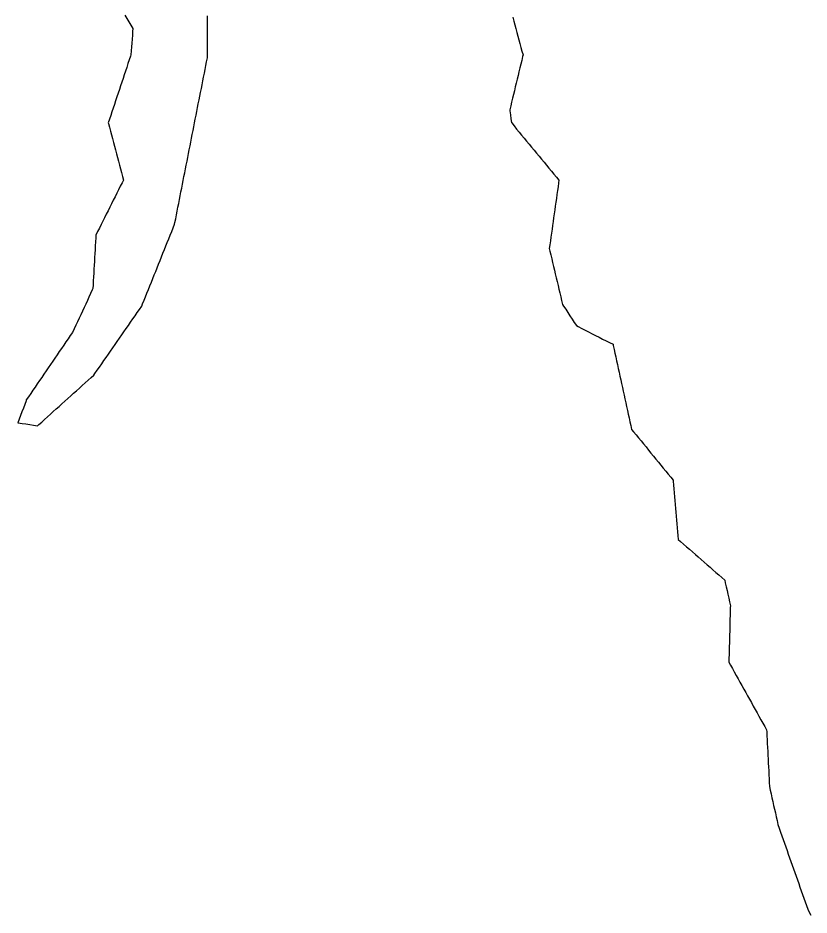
# Model space of a CAD drawing. Header units: millimetres. Extents: x 257 to 2289, y 96 to 1983.
# Drawn here: x 622 to 824.6, y 118.8 to 348.7 of the extents above; entities that cross this region are included whole.
import ezdxf

# ---------------------------------------------------------------- set-up
doc = ezdxf.new("R2010")
doc.units = ezdxf.units.MM
doc.layers.add('ALL_ISLANDS', color=7, linetype='Continuous')
doc.layers.add('OUTLINE_ISLAND_01', color=7, linetype='Continuous')

msp = doc.modelspace()

# ---------------------------------------------------------------- linework, layer by layer
at = {"layer": 'ALL_ISLANDS'}
for points in [[(649.3932, 349.3803), (649.8966, 348.5162), (650.4, 347.6522), (650.9034, 346.7881), (651.4068, 345.9241), (651.355, 345.2095), (651.2827, 344.2121), (651.2104, 343.2147), (651.1381, 342.2174), (651.0658, 341.22), (650.9935, 340.2226), (650.9212, 339.2252), (650.7952, 338.8481), (650.4785, 337.8996), (650.1617, 336.9511), (649.845, 336.0026), (649.5282, 335.0541), (649.2115, 334.1056), (648.8947, 333.1571), (648.578, 332.2086), (648.2612, 331.2601), (647.9445, 330.3116), (647.6277, 329.3631), (647.311, 328.4145), (646.9942, 327.466), (646.6775, 326.5175), (646.3607, 325.569), (646.044, 324.6205), (645.7272, 323.672), (645.4105, 322.7235), (645.0937, 321.775), (645.1371, 321.6107), (645.3926, 320.6439), (645.6481, 319.6771), (645.9035, 318.7102), (646.159, 317.7434), (646.4145, 316.7766), (646.6699, 315.8098), (646.9254, 314.843), (647.1809, 313.8762), (647.4364, 312.9093), (647.6918, 311.9425), (647.9473, 310.9757), (648.2028, 310.0089), (648.4582, 309.0421), (648.7137, 308.0753), (648.9692, 307.1084), (648.6287, 306.4268), (648.1819, 305.5321), (647.7351, 304.6375), (647.2883, 303.7429), (646.8414, 302.8483), (646.3946, 301.9537), (645.9478, 301.059), (645.501, 300.1644), (645.0542, 299.2698), (644.6073, 298.3752), (644.1605, 297.4805), (643.7137, 296.5859), (643.2669, 295.6913), (642.8201, 294.7967), (642.3732, 293.902), (641.9264, 293.0074), (641.8861, 292.2751), (641.831, 291.2766), (641.776, 290.2781), (641.7209, 289.2796), (641.6659, 288.2811), (641.6108, 287.2826), (641.5558, 286.2842), (641.5008, 285.2857), (641.4457, 284.2872), (641.3907, 283.2887), (641.3356, 282.2902), (641.2806, 281.2917), (641.2255, 280.2933), (641.1705, 279.2948), (641.0164, 278.9651), (640.5931, 278.0592), (640.1697, 277.1532), (639.7463, 276.2473), (639.323, 275.3413), (638.8996, 274.4353), (638.4762, 273.5294), (638.0528, 272.6234), (637.6295, 271.7175), (637.2061, 270.8115), (636.7827, 269.9056), (636.3593, 268.9996), (635.936, 268.0937), (635.3825, 267.2822), (634.819, 266.456), (634.2555, 265.6299), (633.6921, 264.8038), (633.1286, 263.9776), (632.5651, 263.1515), (632.0017, 262.3253), (631.4382, 261.4992), (630.8747, 260.6731), (630.3113, 259.8469), (629.7478, 259.0208), (629.1843, 258.1947), (628.6209, 257.3685), (628.0574, 256.5424), (627.4939, 255.7162), (626.9305, 254.8901), (626.367, 254.064), (625.8035, 253.2378), (625.2401, 252.4117), (624.6766, 251.5856), (624.1131, 250.7594), (624.0414, 250.5643), (623.6966, 249.6257), (623.3517, 248.687), (623.0069, 247.7484), (622.662, 246.8097), (622.3172, 245.871), (621.9723, 244.9324), (622.0401, 244.9217), (623.0279, 244.7663), (624.0158, 244.6109), (625.0036, 244.4555), (625.9915, 244.3001), (626.9793, 244.1447), (627.3082, 244.4409), (628.0514, 245.11), (628.7945, 245.7791), (629.5377, 246.4482), (630.2808, 247.1173), (631.024, 247.7865), (631.7671, 248.4556), (632.5103, 249.1247), (633.2534, 249.7938), (633.9966, 250.4629), (634.7397, 251.1321), (635.4829, 251.8012), (636.226, 252.4703), (636.9692, 253.1394), (637.7123, 253.8086), (638.4555, 254.4777), (639.1987, 255.1468), (639.9418, 255.8159), (640.685, 256.485), (641.4281, 257.1542), (641.7073, 257.5565), (642.2773, 258.3782), (642.8473, 259.1998), (643.4174, 260.0214), (643.9874, 260.843), (644.5574, 261.6646), (645.1275, 262.4863), (645.6975, 263.3079), (646.2675, 264.1295), (646.8375, 264.9511), (647.4076, 265.7728), (647.9776, 266.5944), (648.5476, 267.416), (649.1177, 268.2376), (649.6877, 269.0593), (650.2577, 269.8809), (650.8278, 270.7025), (651.3978, 271.5241), (651.9678, 272.3458), (652.5378, 273.1674), (653.1079, 273.989), (653.6779, 274.8106), (653.9045, 275.3754), (654.2769, 276.3034), (654.6493, 277.2315), (655.0218, 278.1596), (655.3942, 279.0877), (655.7666, 280.0157), (656.139, 280.9438), (656.5114, 281.8719), (656.8838, 282.7999), (657.2562, 283.728), (657.6286, 284.6561), (658.001, 285.5841), (658.3734, 286.5122), (658.7458, 287.4403), (659.1182, 288.3683), (659.4906, 289.2964), (659.8631, 290.2245), (660.2355, 291.1526), (660.6079, 292.0806), (660.9803, 293.0087), (661.3527, 293.9368), (661.7251, 294.8648), (662.0975, 295.7929), (662.1859, 296.2419), (662.3791, 297.223), (662.5722, 298.2042), (662.7654, 299.1854), (662.9586, 300.1665), (663.1517, 301.1477), (663.3449, 302.1289), (663.5381, 303.11), (663.7312, 304.0912), (663.9244, 305.0724), (664.1176, 306.0535), (664.3107, 307.0347), (664.5039, 308.0159), (664.6971, 308.997), (664.8902, 309.9782), (665.0834, 310.9594), (665.2766, 311.9405), (665.4697, 312.9217), (665.6629, 313.9029), (665.8561, 314.884), (666.0492, 315.8652), (666.2424, 316.8464), (666.4356, 317.8275), (666.6287, 318.8087), (666.8219, 319.7899), (667.0151, 320.771), (667.2082, 321.7522), (667.4014, 322.7334), (667.5946, 323.7145), (667.7877, 324.6957), (667.9809, 325.6768), (668.1741, 326.658), (668.3672, 327.6392), (668.5604, 328.6203), (668.7536, 329.6015), (668.9467, 330.5827), (669.1399, 331.5638), (669.3331, 332.545), (669.5262, 333.5262), (669.7194, 334.5073), (669.9126, 335.4885), (670.1057, 336.4697), (670.2989, 337.4508), (670.4921, 338.432), (670.4931, 339.236), (670.4945, 340.236), (670.4958, 341.236), (670.4971, 342.236), (670.4985, 343.236), (670.4998, 344.236), (670.5011, 345.236), (670.5025, 346.236), (670.5038, 347.236), (670.5051, 348.236), (670.5065, 349.236)], [(748.766, 348.8428), (749.0236, 347.8765), (749.2813, 346.9103), (749.5389, 345.944), (749.7966, 344.9778), (750.0542, 344.0116), (750.3119, 343.0453), (750.5695, 342.0791), (750.8272, 341.1129), (751.0848, 340.1466), (751.3424, 339.1804), (751.2426, 338.7677), (751.0076, 337.7958), (750.7725, 336.8238), (750.5374, 335.8518), (750.3023, 334.8798), (750.0672, 333.9079), (749.8321, 332.9359), (749.597, 331.9639), (749.3619, 330.9919), (749.1269, 330.02), (748.8918, 329.048), (748.6567, 328.076), (748.4216, 327.104), (748.1865, 326.1321), (747.9514, 325.1601), (747.9927, 324.8263), (748.1154, 323.8339), (748.2381, 322.8414), (748.3608, 321.849), (748.4449, 321.7471), (749.0818, 320.9762), (749.7188, 320.2052), (750.3557, 319.4343), (750.9926, 318.6634), (751.6295, 317.8924), (752.2664, 317.1215), (752.9033, 316.3506), (753.5403, 315.5796), (754.1772, 314.8087), (754.8141, 314.0378), (755.451, 313.2668), (756.0879, 312.4959), (756.7248, 311.725), (757.3618, 310.954), (757.9987, 310.1831), (758.6356, 309.4122), (759.2725, 308.6412), (759.9094, 307.8703), (760.5463, 307.0994), (760.4473, 306.3931), (760.3084, 305.4028), (760.1694, 304.4125), (760.0305, 303.4221), (759.8916, 302.4318), (759.7527, 301.4415), (759.6138, 300.4512), (759.4749, 299.4609), (759.336, 298.4706), (759.1971, 297.4803), (759.0582, 296.49), (758.9193, 295.4997), (758.7804, 294.5094), (758.6415, 293.5191), (758.5025, 292.5288), (758.3636, 291.5385), (758.2247, 290.5482), (758.0858, 289.5579), (758.2421, 288.8954), (758.4718, 287.9221), (758.7014, 286.9489), (758.9311, 285.9756), (759.1607, 285.0023), (759.3904, 284.029), (759.62, 283.0558), (759.8496, 282.0825), (760.0793, 281.1092), (760.3089, 280.1359), (760.5386, 279.1627), (760.7682, 278.1894), (760.9979, 277.2161), (761.2275, 276.2428), (761.4572, 275.2696), (761.7375, 274.839), (762.283, 274.0009), (762.8286, 273.1628), (763.3741, 272.3248), (763.9197, 271.4867), (764.4652, 270.6486), (765.0108, 269.8105), (765.488, 269.5674), (766.379, 269.1135), (767.2701, 268.6595), (768.1611, 268.2056), (769.0521, 267.7516), (769.9432, 267.2977), (770.8342, 266.8438), (771.7252, 266.3898), (772.6163, 265.9359), (773.5073, 265.4819), (774.3983, 265.028), (774.4662, 264.7177), (774.6799, 263.7408), (774.8936, 262.7639), (775.1072, 261.787), (775.3209, 260.8101), (775.5346, 259.8332), (775.7483, 258.8563), (775.9619, 257.8793), (776.1756, 256.9024), (776.3893, 255.9255), (776.603, 254.9486), (776.8166, 253.9717), (777.0303, 252.9948), (777.244, 252.0179), (777.4577, 251.041), (777.6714, 250.0641), (777.885, 249.0872), (778.0987, 248.1103), (778.3124, 247.1334), (778.5261, 246.1565), (778.7397, 245.1796), (778.9534, 244.2027), (779.1671, 243.2258), (779.6862, 242.5905), (780.319, 241.8162), (780.9518, 241.0419), (781.5845, 240.2675), (782.2173, 239.4932), (782.8501, 238.7189), (783.4829, 237.9445), (784.1156, 237.1702), (784.7484, 236.3959), (785.3812, 235.6215), (786.014, 234.8472), (786.6468, 234.0729), (787.2795, 233.2985), (787.9123, 232.5242), (788.5451, 231.7499), (789.1779, 230.9755), (789.8106, 230.2012), (789.8312, 229.9619), (789.9168, 228.9656), (790.0024, 227.9692), (790.088, 226.9729), (790.1736, 225.9766), (790.2593, 224.9803), (790.3449, 223.9839), (790.4305, 222.9876), (790.5161, 221.9913), (790.6017, 220.9949), (790.6873, 219.9986), (790.7729, 219.0023), (790.8585, 218.006), (790.9441, 217.0096), (791.0297, 216.0133), (791.1154, 215.017), (791.7278, 214.4809), (792.4803, 213.8223), (793.2328, 213.1636), (793.9853, 212.505), (794.7377, 211.8464), (795.4902, 211.1878), (796.2427, 210.5291), (796.9951, 209.8705), (797.7476, 209.2119), (798.5001, 208.5532), (799.2525, 207.8946), (800.005, 207.236), (800.7575, 206.5774), (801.51, 205.9187), (802.2624, 205.2601), (803.0149, 204.6015), (803.1696, 203.8975), (803.3842, 202.9208), (803.5989, 201.9441), (803.8135, 200.9675), (804.0281, 199.9908), (804.2428, 199.0141), (804.4574, 198.0374), (804.4445, 197.5561), (804.4176, 196.5565), (804.3908, 195.5569), (804.3639, 194.5572), (804.3371, 193.5576), (804.3102, 192.5579), (804.2834, 191.5583), (804.2565, 190.5587), (804.2297, 189.559), (804.2029, 188.5594), (804.176, 187.5597), (804.1492, 186.5601), (804.1223, 185.5605), (804.0955, 184.5608), (804.0686, 183.5612), (804.4874, 182.8097), (804.9742, 181.9362), (805.461, 181.0627), (805.9478, 180.1892), (806.4346, 179.3156), (806.9214, 178.4421), (807.4081, 177.5686), (807.8949, 176.6951), (808.3817, 175.8216), (808.8685, 174.9481), (809.3553, 174.0745), (809.8421, 173.201), (810.3289, 172.3275), (810.8157, 171.454), (811.3025, 170.5805), (811.7893, 169.707), (812.2761, 168.8334), (812.7629, 167.9599), (813.2497, 167.0864), (813.7365, 166.2129), (813.7625, 165.7036), (813.8135, 164.7049), (813.8645, 163.7062), (813.9155, 162.7075), (813.9665, 161.7088), (814.0175, 160.7101), (814.0685, 159.7114), (814.1195, 158.7127), (814.1705, 157.714), (814.2215, 156.7153), (814.2725, 155.7166), (814.3235, 154.7179), (814.3745, 153.7192), (814.4255, 152.7205), (814.4765, 151.7218), (814.6828, 150.7907), (814.899, 149.8144), (815.1152, 148.838), (815.3315, 147.8617), (815.5477, 146.8854), (815.7639, 145.909), (815.9802, 144.9327), (816.1964, 143.9563), (816.4126, 142.98), (816.6289, 142.0037), (816.6513, 141.9397), (816.983, 140.9963), (817.3146, 140.0529), (817.6463, 139.1095), (817.9779, 138.1661), (818.3096, 137.2227), (818.6413, 136.2793), (818.9729, 135.3359), (819.3046, 134.3925), (819.6362, 133.4491), (819.9679, 132.5057), (820.2995, 131.5623), (820.6312, 130.6189), (820.9628, 129.6755), (821.2945, 128.7321), (821.6261, 127.7887), (821.9578, 126.8453), (822.2894, 125.9019), (822.6211, 124.9585), (822.9527, 124.0151), (823.2844, 123.0717), (823.616, 122.1283), (823.9477, 121.1849), (824.2793, 120.2415), (824.5941, 119.6508), (825.0643, 118.7683)]]:
    msp.add_lwpolyline(points, dxfattribs=at)
at = {"layer": 'OUTLINE_ISLAND_01'}
for points in [[(649.3932, 349.3803), (649.8966, 348.5162), (650.4, 347.6522), (650.9034, 346.7881), (651.4068, 345.9241), (651.355, 345.2095), (651.2827, 344.2121), (651.2104, 343.2147), (651.1381, 342.2174), (651.0658, 341.22), (650.9935, 340.2226), (650.9212, 339.2252), (650.7952, 338.8481), (650.4785, 337.8996), (650.1617, 336.9511), (649.845, 336.0026), (649.5282, 335.0541), (649.2115, 334.1056), (648.8947, 333.1571), (648.578, 332.2086), (648.2612, 331.2601), (647.9445, 330.3116), (647.6277, 329.3631), (647.311, 328.4145), (646.9942, 327.466), (646.6775, 326.5175), (646.3607, 325.569), (646.044, 324.6205), (645.7272, 323.672), (645.4105, 322.7235), (645.0937, 321.775), (645.1371, 321.6107), (645.3926, 320.6439), (645.6481, 319.6771), (645.9035, 318.7102), (646.159, 317.7434), (646.4145, 316.7766), (646.6699, 315.8098), (646.9254, 314.843), (647.1809, 313.8762), (647.4364, 312.9093), (647.6918, 311.9425), (647.9473, 310.9757), (648.2028, 310.0089), (648.4582, 309.0421), (648.7137, 308.0753), (648.9692, 307.1084), (648.6287, 306.4268), (648.1819, 305.5321), (647.7351, 304.6375), (647.2883, 303.7429), (646.8414, 302.8483), (646.3946, 301.9537), (645.9478, 301.059), (645.501, 300.1644), (645.0542, 299.2698), (644.6073, 298.3752), (644.1605, 297.4805), (643.7137, 296.5859), (643.2669, 295.6913), (642.8201, 294.7967), (642.3732, 293.902), (641.9264, 293.0074), (641.8861, 292.2751), (641.831, 291.2766), (641.776, 290.2781), (641.7209, 289.2796), (641.6659, 288.2811), (641.6108, 287.2826), (641.5558, 286.2842), (641.5008, 285.2857), (641.4457, 284.2872), (641.3907, 283.2887), (641.3356, 282.2902), (641.2806, 281.2917), (641.2255, 280.2933), (641.1705, 279.2948), (641.0164, 278.9651), (640.5931, 278.0592), (640.1697, 277.1532), (639.7463, 276.2473), (639.323, 275.3413), (638.8996, 274.4353), (638.4762, 273.5294), (638.0528, 272.6234), (637.6295, 271.7175), (637.2061, 270.8115), (636.7827, 269.9056), (636.3593, 268.9996), (635.936, 268.0937), (635.3825, 267.2822), (634.819, 266.456), (634.2555, 265.6299), (633.6921, 264.8038), (633.1286, 263.9776), (632.5651, 263.1515), (632.0017, 262.3253), (631.4382, 261.4992), (630.8747, 260.6731), (630.3113, 259.8469), (629.7478, 259.0208), (629.1843, 258.1947), (628.6209, 257.3685), (628.0574, 256.5424), (627.4939, 255.7162), (626.9305, 254.8901), (626.367, 254.064), (625.8035, 253.2378), (625.2401, 252.4117), (624.6766, 251.5856), (624.1131, 250.7594), (624.0414, 250.5643), (623.6966, 249.6257), (623.3517, 248.687), (623.0069, 247.7484), (622.662, 246.8097), (622.3172, 245.871), (621.9723, 244.9324), (622.0401, 244.9217), (623.0279, 244.7663), (624.0158, 244.6109), (625.0036, 244.4555), (625.9915, 244.3001), (626.9793, 244.1447), (627.3082, 244.4409), (628.0514, 245.11), (628.7945, 245.7791), (629.5377, 246.4482), (630.2808, 247.1173), (631.024, 247.7865), (631.7671, 248.4556), (632.5103, 249.1247), (633.2534, 249.7938), (633.9966, 250.4629), (634.7397, 251.1321), (635.4829, 251.8012), (636.226, 252.4703), (636.9692, 253.1394), (637.7123, 253.8086), (638.4555, 254.4777), (639.1987, 255.1468), (639.9418, 255.8159), (640.685, 256.485), (641.4281, 257.1542), (641.7073, 257.5565), (642.2773, 258.3782), (642.8473, 259.1998), (643.4174, 260.0214), (643.9874, 260.843), (644.5574, 261.6646), (645.1275, 262.4863), (645.6975, 263.3079), (646.2675, 264.1295), (646.8375, 264.9511), (647.4076, 265.7728), (647.9776, 266.5944), (648.5476, 267.416), (649.1177, 268.2376), (649.6877, 269.0593), (650.2577, 269.8809), (650.8278, 270.7025), (651.3978, 271.5241), (651.9678, 272.3458), (652.5378, 273.1674), (653.1079, 273.989), (653.6779, 274.8106), (653.9045, 275.3754), (654.2769, 276.3034), (654.6493, 277.2315), (655.0218, 278.1596), (655.3942, 279.0877), (655.7666, 280.0157), (656.139, 280.9438), (656.5114, 281.8719), (656.8838, 282.7999), (657.2562, 283.728), (657.6286, 284.6561), (658.001, 285.5841), (658.3734, 286.5122), (658.7458, 287.4403), (659.1182, 288.3683), (659.4906, 289.2964), (659.8631, 290.2245), (660.2355, 291.1526), (660.6079, 292.0806), (660.9803, 293.0087), (661.3527, 293.9368), (661.7251, 294.8648), (662.0975, 295.7929), (662.1859, 296.2419), (662.3791, 297.223), (662.5722, 298.2042), (662.7654, 299.1854), (662.9586, 300.1665), (663.1517, 301.1477), (663.3449, 302.1289), (663.5381, 303.11), (663.7312, 304.0912), (663.9244, 305.0724), (664.1176, 306.0535), (664.3107, 307.0347), (664.5039, 308.0159), (664.6971, 308.997), (664.8902, 309.9782), (665.0834, 310.9594), (665.2766, 311.9405), (665.4697, 312.9217), (665.6629, 313.9029), (665.8561, 314.884), (666.0492, 315.8652), (666.2424, 316.8464), (666.4356, 317.8275), (666.6287, 318.8087), (666.8219, 319.7899), (667.0151, 320.771), (667.2082, 321.7522), (667.4014, 322.7334), (667.5946, 323.7145), (667.7877, 324.6957), (667.9809, 325.6768), (668.1741, 326.658), (668.3672, 327.6392), (668.5604, 328.6203), (668.7536, 329.6015), (668.9467, 330.5827), (669.1399, 331.5638), (669.3331, 332.545), (669.5262, 333.5262), (669.7194, 334.5073), (669.9126, 335.4885), (670.1057, 336.4697), (670.2989, 337.4508), (670.4921, 338.432), (670.4931, 339.236), (670.4945, 340.236), (670.4958, 341.236), (670.4971, 342.236), (670.4985, 343.236), (670.4998, 344.236), (670.5011, 345.236), (670.5025, 346.236), (670.5038, 347.236), (670.5051, 348.236), (670.5065, 349.236)], [(748.766, 348.8428), (749.0236, 347.8765), (749.2813, 346.9103), (749.5389, 345.944), (749.7966, 344.9778), (750.0542, 344.0116), (750.3119, 343.0453), (750.5695, 342.0791), (750.8272, 341.1129), (751.0848, 340.1466), (751.3424, 339.1804), (751.2426, 338.7677), (751.0076, 337.7958), (750.7725, 336.8238), (750.5374, 335.8518), (750.3023, 334.8798), (750.0672, 333.9079), (749.8321, 332.9359), (749.597, 331.9639), (749.3619, 330.9919), (749.1269, 330.02), (748.8918, 329.048), (748.6567, 328.076), (748.4216, 327.104), (748.1865, 326.1321), (747.9514, 325.1601), (747.9927, 324.8263), (748.1154, 323.8339), (748.2381, 322.8414), (748.3608, 321.849), (748.4449, 321.7471), (749.0818, 320.9762), (749.7188, 320.2052), (750.3557, 319.4343), (750.9926, 318.6634), (751.6295, 317.8924), (752.2664, 317.1215), (752.9033, 316.3506), (753.5403, 315.5796), (754.1772, 314.8087), (754.8141, 314.0378), (755.451, 313.2668), (756.0879, 312.4959), (756.7248, 311.725), (757.3618, 310.954), (757.9987, 310.1831), (758.6356, 309.4122), (759.2725, 308.6412), (759.9094, 307.8703), (760.5463, 307.0994), (760.4473, 306.3931), (760.3084, 305.4028), (760.1694, 304.4125), (760.0305, 303.4221), (759.8916, 302.4318), (759.7527, 301.4415), (759.6138, 300.4512), (759.4749, 299.4609), (759.336, 298.4706), (759.1971, 297.4803), (759.0582, 296.49), (758.9193, 295.4997), (758.7804, 294.5094), (758.6415, 293.5191), (758.5025, 292.5288), (758.3636, 291.5385), (758.2247, 290.5482), (758.0858, 289.5579), (758.2421, 288.8954), (758.4718, 287.9221), (758.7014, 286.9489), (758.9311, 285.9756), (759.1607, 285.0023), (759.3904, 284.029), (759.62, 283.0558), (759.8496, 282.0825), (760.0793, 281.1092), (760.3089, 280.1359), (760.5386, 279.1627), (760.7682, 278.1894), (760.9979, 277.2161), (761.2275, 276.2428), (761.4572, 275.2696), (761.7375, 274.839), (762.283, 274.0009), (762.8286, 273.1628), (763.3741, 272.3248), (763.9197, 271.4867), (764.4652, 270.6486), (765.0108, 269.8105), (765.488, 269.5674), (766.379, 269.1135), (767.2701, 268.6595), (768.1611, 268.2056), (769.0521, 267.7516), (769.9432, 267.2977), (770.8342, 266.8438), (771.7252, 266.3898), (772.6163, 265.9359), (773.5073, 265.4819), (774.3983, 265.028), (774.4662, 264.7177), (774.6799, 263.7408), (774.8936, 262.7639), (775.1072, 261.787), (775.3209, 260.8101), (775.5346, 259.8332), (775.7483, 258.8563), (775.9619, 257.8793), (776.1756, 256.9024), (776.3893, 255.9255), (776.603, 254.9486), (776.8166, 253.9717), (777.0303, 252.9948), (777.244, 252.0179), (777.4577, 251.041), (777.6714, 250.0641), (777.885, 249.0872), (778.0987, 248.1103), (778.3124, 247.1334), (778.5261, 246.1565), (778.7397, 245.1796), (778.9534, 244.2027), (779.1671, 243.2258), (779.6862, 242.5905), (780.319, 241.8162), (780.9518, 241.0419), (781.5845, 240.2675), (782.2173, 239.4932), (782.8501, 238.7189), (783.4829, 237.9445), (784.1156, 237.1702), (784.7484, 236.3959), (785.3812, 235.6215), (786.014, 234.8472), (786.6468, 234.0729), (787.2795, 233.2985), (787.9123, 232.5242), (788.5451, 231.7499), (789.1779, 230.9755), (789.8106, 230.2012), (789.8312, 229.9619), (789.9168, 228.9656), (790.0024, 227.9692), (790.088, 226.9729), (790.1736, 225.9766), (790.2593, 224.9803), (790.3449, 223.9839), (790.4305, 222.9876), (790.5161, 221.9913), (790.6017, 220.9949), (790.6873, 219.9986), (790.7729, 219.0023), (790.8585, 218.006), (790.9441, 217.0096), (791.0297, 216.0133), (791.1154, 215.017), (791.7278, 214.4809), (792.4803, 213.8223), (793.2328, 213.1636), (793.9853, 212.505), (794.7377, 211.8464), (795.4902, 211.1878), (796.2427, 210.5291), (796.9951, 209.8705), (797.7476, 209.2119), (798.5001, 208.5532), (799.2525, 207.8946), (800.005, 207.236), (800.7575, 206.5774), (801.51, 205.9187), (802.2624, 205.2601), (803.0149, 204.6015), (803.1696, 203.8975), (803.3842, 202.9208), (803.5989, 201.9441), (803.8135, 200.9675), (804.0281, 199.9908), (804.2428, 199.0141), (804.4574, 198.0374), (804.4445, 197.5561), (804.4176, 196.5565), (804.3908, 195.5569), (804.3639, 194.5572), (804.3371, 193.5576), (804.3102, 192.5579), (804.2834, 191.5583), (804.2565, 190.5587), (804.2297, 189.559), (804.2029, 188.5594), (804.176, 187.5597), (804.1492, 186.5601), (804.1223, 185.5605), (804.0955, 184.5608), (804.0686, 183.5612), (804.4874, 182.8097), (804.9742, 181.9362), (805.461, 181.0627), (805.9478, 180.1892), (806.4346, 179.3156), (806.9214, 178.4421), (807.4081, 177.5686), (807.8949, 176.6951), (808.3817, 175.8216), (808.8685, 174.9481), (809.3553, 174.0745), (809.8421, 173.201), (810.3289, 172.3275), (810.8157, 171.454), (811.3025, 170.5805), (811.7893, 169.707), (812.2761, 168.8334), (812.7629, 167.9599), (813.2497, 167.0864), (813.7365, 166.2129), (813.7625, 165.7036), (813.8135, 164.7049), (813.8645, 163.7062), (813.9155, 162.7075), (813.9665, 161.7088), (814.0175, 160.7101), (814.0685, 159.7114), (814.1195, 158.7127), (814.1705, 157.714), (814.2215, 156.7153), (814.2725, 155.7166), (814.3235, 154.7179), (814.3745, 153.7192), (814.4255, 152.7205), (814.4765, 151.7218), (814.6828, 150.7907), (814.899, 149.8144), (815.1152, 148.838), (815.3315, 147.8617), (815.5477, 146.8854), (815.7639, 145.909), (815.9802, 144.9327), (816.1964, 143.9563), (816.4126, 142.98), (816.6289, 142.0037), (816.6513, 141.9397), (816.983, 140.9963), (817.3146, 140.0529), (817.6463, 139.1095), (817.9779, 138.1661), (818.3096, 137.2227), (818.6413, 136.2793), (818.9729, 135.3359), (819.3046, 134.3925), (819.6362, 133.4491), (819.9679, 132.5057), (820.2995, 131.5623), (820.6312, 130.6189), (820.9628, 129.6755), (821.2945, 128.7321), (821.6261, 127.7887), (821.9578, 126.8453), (822.2894, 125.9019), (822.6211, 124.9585), (822.9527, 124.0151), (823.2844, 123.0717), (823.616, 122.1283), (823.9477, 121.1849), (824.2793, 120.2415), (824.5941, 119.6508), (825.0643, 118.7683)]]:
    msp.add_lwpolyline(points, dxfattribs=at)

doc.saveas('drawing.dxf')
